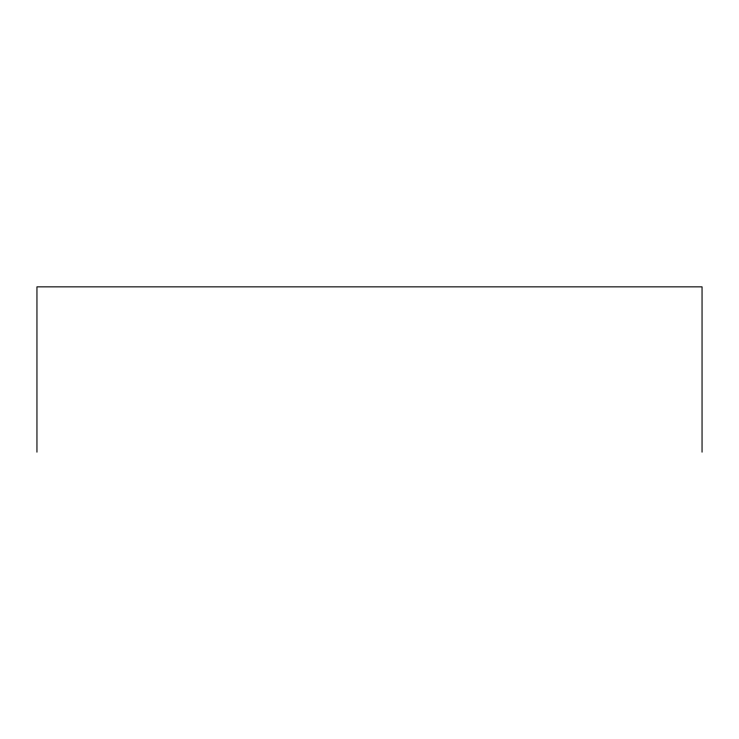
<?xml version="1.0" encoding="UTF-8"?>
<svg xmlns="http://www.w3.org/2000/svg" width="739" height="739" viewBox="0 0 739 739"><rect width="100%" height="100%" fill="white"/><g stroke="black" fill="none" stroke-linecap="round" stroke-linejoin="round"><path stroke-width="1.11" d="M702.05 452.148L702.05 286.852L36.95 286.852L36.95 452.148"/></g></svg>
